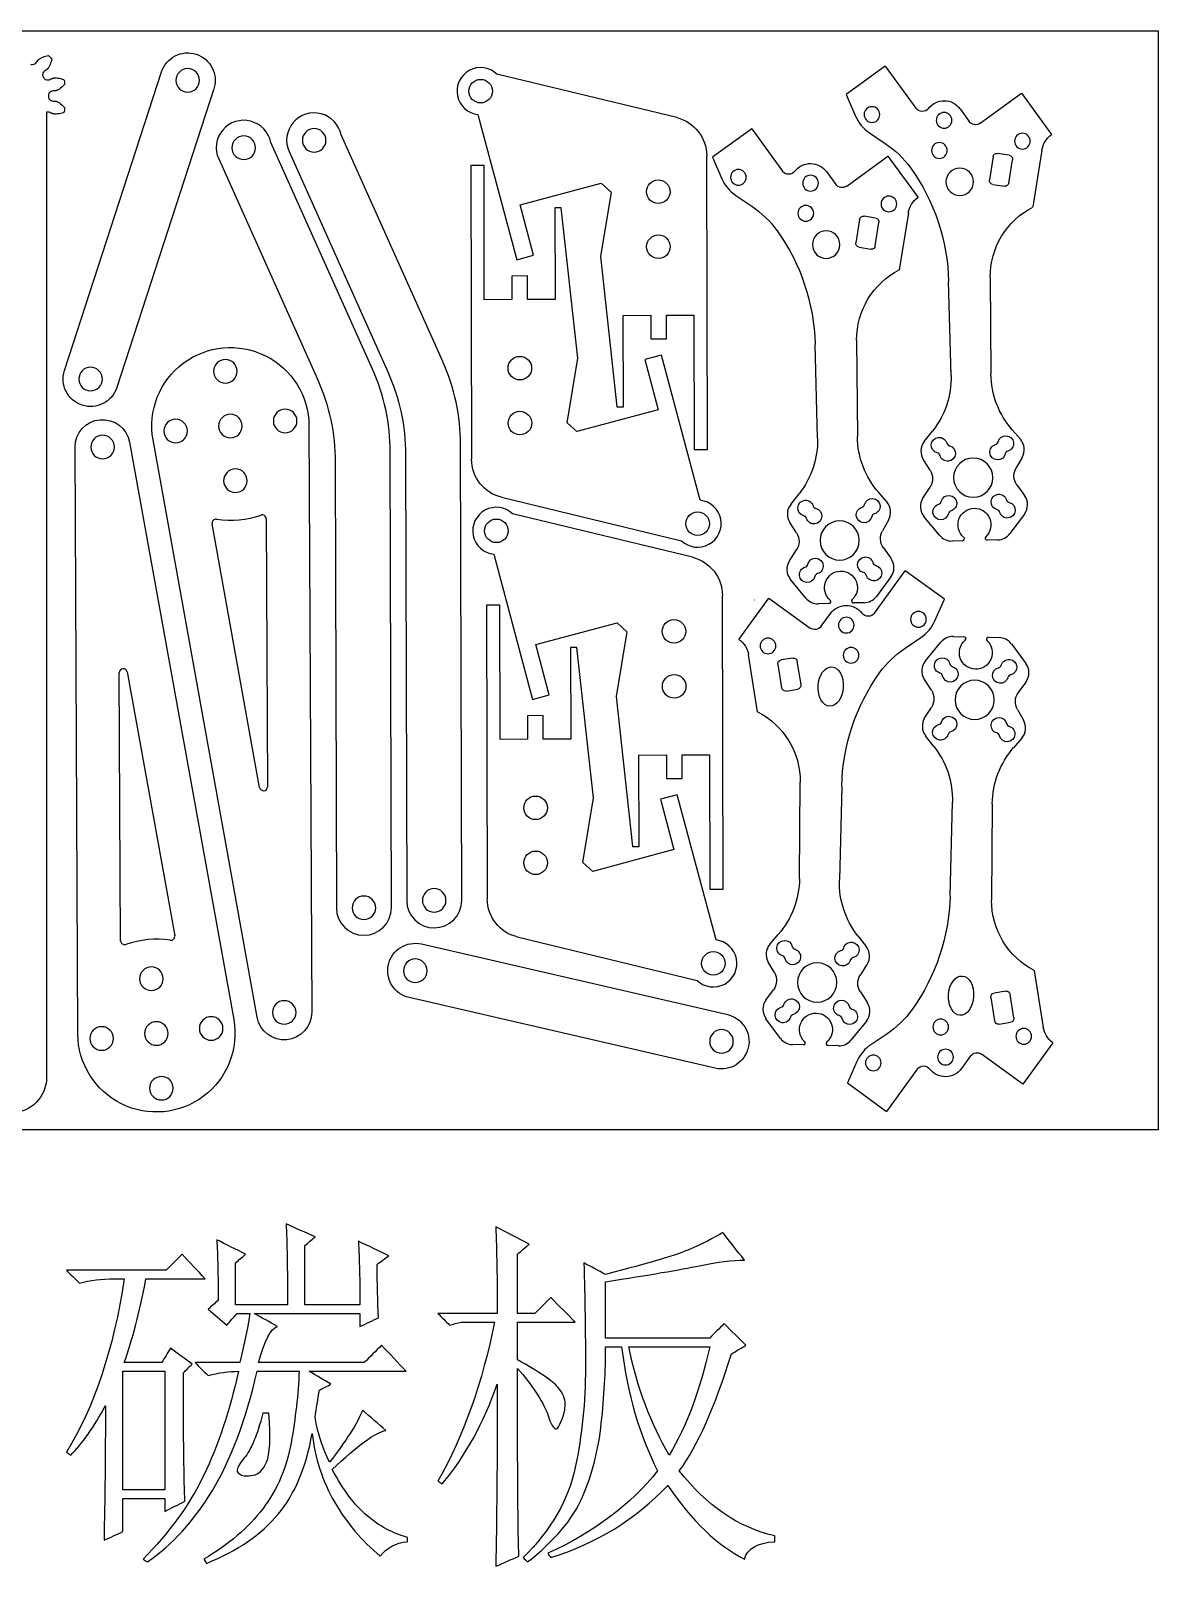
# Model space of a CAD drawing. Header units: millimetres. Extents: x -528 to 279, y -109 to 169.
# Drawn here: x 135.4 to 278.9, y -62.9 to 132.6 of the extents above; entities that cross this region are included whole.
import ezdxf

# ---------------------------------------------------------------- set-up
doc = ezdxf.new("R2010")
doc.units = ezdxf.units.MM
doc.layers.add('1', color=7, linetype='CONTINUOUS', true_color=0xffffff)

msp = doc.modelspace()

# ---------------------------------------------------------------- linework, layer by layer
at = {"layer": '1', "color": 3, "linetype": 'Continuous'}
for p, q in [((28.88, 132.65), (278.88, 132.65)), ((278.88, 132.65), (278.88, -7.35)), ((139.65, 89.36), (152.01, 127.4)), ((244.13, 128.15), (239.14, 124.52)), ((244.13, 128.15), (248.04, 122.77)), ((158.67, 125.24), (146.31, 87.2)), ((217.59, 121.58), (194.69, 127.12)), ((239.14, 124.52), (240.35, 121.77)), ((256.22, 120.86), (261.48, 124.68)), ((261.48, 124.68), (265.3, 119.42)), ((137.38, 122.28), (137.38, -0.67)), ((192.29, 121.97), (197.24, 103.48)), ((253.65, 122.7), (254.82, 121.08)), ((187.81, 90.5), (174.87, 119.37)), ((227.13, 120.15), (222.14, 116.52)), ((227.13, 120.15), (231.04, 114.77)), ((242.13, 119.65), (244.14, 118.29)), ((265.3, 119.42), (265.27, 119.4)), ((178.86, 89.56), (165.92, 118.43)), ((264.07, 117.44), (262.92, 110.2)), ((159.29, 116.31), (171.86, 88.27)), ((168.24, 117.25), (180.81, 89.21)), ((191.39, 115.5), (191.47, 78.08)), ((193.06, 115.5), (191.39, 115.5)), ((193.1, 98.39), (193.06, 115.5)), ((221.49, 79.31), (221.41, 116.73)), ((222.14, 116.52), (223.35, 113.77)), ((239.22, 112.86), (244.48, 116.68)), ((244.48, 116.68), (248.3, 111.42)), ((257.86, 116.61), (257.39, 113.64)), ((259.91, 116.79), (258.43, 117.02)), ((259.86, 113.25), (260.33, 116.22)), ((236.65, 114.7), (237.82, 113.08)), ((197.65, 110.46), (207.99, 113.23)), ((209.23, 112.1), (207.88, 103.87)), ((209.23, 112.1), (207.99, 113.23)), ((225.13, 111.65), (227.14, 110.29)), ((257.81, 113.07), (259.29, 112.84)), ((199.37, 104.05), (197.65, 110.46)), ((202.89, 110.08), (202.07, 110.08)), ((202.07, 110.08), (202.1, 98.41)), ((204.99, 90.93), (202.89, 110.08)), ((248.3, 111.42), (248.27, 111.4)), ((240.86, 108.61), (240.39, 105.64)), ((242.91, 108.79), (241.43, 109.02)), ((242.86, 105.25), (243.33, 108.22)), ((247.07, 109.44), (245.92, 102.2)), ((197.24, 103.48), (199.37, 104.05)), ((207.88, 103.87), (209.98, 84.73)), ((240.81, 105.07), (242.29, 104.84)), ((198.59, 101.41), (196.59, 101.4)), ((196.59, 101.4), (196.6, 98.4)), ((198.6, 98.41), (198.59, 101.41)), ((252.51, 88.74), (252.2, 100.72)), ((257.49, 101.23), (257.59, 88.96)), ((196.6, 98.4), (193.1, 98.39)), ((202.1, 98.41), (198.6, 98.41)), ((210.78, 96.39), (214.28, 96.4)), ((210.8, 84.73), (210.78, 96.39)), ((214.28, 96.4), (214.28, 93.4)), ((216.28, 96.4), (219.78, 96.41)), ((216.28, 93.4), (216.28, 96.4)), ((219.78, 96.41), (219.81, 79.3)), ((214.28, 93.4), (216.28, 93.4)), ((235.51, 80.74), (235.2, 92.72)), ((240.49, 93.23), (240.59, 80.96)), ((203.64, 82.7), (204.99, 90.93)), ((215.63, 91.33), (213.51, 90.76)), ((213.51, 90.76), (215.23, 84.35)), ((220.59, 72.84), (215.63, 91.33)), ((215.23, 84.35), (204.89, 81.58)), ((209.98, 84.73), (210.8, 84.73)), ((170.78, 82.35), (171.13, 7.63)), ((203.64, 82.7), (204.89, 81.58)), ((147.95, 80.24), (161.2, 6.7)), ((164.19, 6.99), (150.94, 80.53)), ((249.1, 80.31), (250.16, 81.66)), ((260.29, 81.82), (261.33, 80.62)), ((141.36, 4.88), (141.01, 79.6)), ((181.27, 20.95), (181.13, 78.99)), ((183.08, 78.64), (183.22, 21.87)), ((190.22, 21.89), (190.08, 79.93)), ((219.81, 79.3), (221.49, 79.31)), ((261.55, 78.31), (260.78, 76.96)), ((174.13, 77.7), (174.27, 20.93)), ((249.83, 76.69), (248.99, 77.99)), ((248.93, 73.13), (249.83, 74.51)), ((260.89, 74.79), (261.86, 73.46)), ((195.29, 73.23), (218.18, 67.68)), ((232.1, 72.31), (233.16, 73.66)), ((243.29, 73.82), (244.33, 72.62)), ((165.33, 70.48), (165.49, 36.34)), ((219.59, 65.58), (196.69, 71.12)), ((251.03, 68.38), (249.06, 70.77)), ((261.85, 71.09), (260, 68.6)), ((164.5, 36.25), (158.45, 69.85)), ((232.83, 68.69), (231.99, 69.99)), ((244.55, 70.31), (243.78, 68.96)), ((231.93, 65.13), (232.83, 66.51)), ((243.89, 66.79), (244.86, 65.46)), ((253.97, 67.68), (252.63, 67.65)), ((258.44, 67.79), (257.1, 67.76)), ((194.29, 65.97), (199.24, 47.48)), ((234.03, 60.38), (232.06, 62.77)), ((242.76, 58.48), (246.67, 63.86)), ((244.85, 63.09), (243, 60.6)), ((251.66, 60.23), (246.67, 63.86)), ((223.49, 23.31), (223.41, 60.73)), ((195.06, 59.5), (193.39, 59.5)), ((193.39, 59.5), (193.47, 22.08)), ((195.1, 42.39), (195.06, 59.5)), ((225.5, 55.13), (229.32, 60.39)), ((227.53, 60.11), (227.5, 60.13)), ((229.32, 60.39), (234.58, 56.57)), ((236.97, 59.68), (235.63, 59.65)), ((241.44, 59.79), (240.1, 59.76)), ((250.45, 57.49), (251.66, 60.23)), ((199.65, 54.46), (209.99, 57.23)), ((211.23, 56.1), (209.99, 57.23)), ((235.97, 56.79), (237.15, 58.41)), ((211.23, 56.1), (209.88, 47.87)), ((246.65, 54), (248.67, 55.36)), ((249.24, 52.38), (251.21, 54.77)), ((252.8, 55.5), (254.14, 55.47)), ((257.28, 55.39), (258.62, 55.36)), ((201.37, 48.05), (199.65, 54.46)), ((204.07, 54.08), (204.1, 42.41)), ((204.89, 54.08), (204.07, 54.08)), ((206.99, 34.93), (204.89, 54.08)), ((227.88, 45.91), (226.73, 53.15)), ((260.18, 54.55), (262.02, 52.06)), ((146.8, 16.75), (146.64, 50.89)), ((147.63, 50.98), (153.69, 17.38)), ((230.47, 51.93), (230.94, 48.96)), ((232.36, 52.73), (230.88, 52.5)), ((233.41, 49.36), (232.94, 52.32)), ((250.01, 48.64), (249.11, 50.02)), ((262.03, 49.69), (261.07, 48.36)), ((199.24, 47.48), (201.37, 48.05)), ((209.88, 47.87), (211.98, 28.73)), ((231.51, 48.55), (232.99, 48.78)), ((200.59, 45.41), (198.59, 45.4)), ((198.59, 45.4), (198.6, 42.4)), ((200.6, 42.41), (200.59, 45.41)), ((249.17, 45.16), (250.01, 46.46)), ((260.95, 46.19), (261.73, 44.84)), ((198.6, 42.4), (195.1, 42.39)), ((204.1, 42.41), (200.6, 42.41)), ((250.33, 41.49), (249.27, 42.84)), ((261.51, 42.53), (260.47, 41.33)), ((212.78, 40.39), (216.28, 40.4)), ((212.8, 28.73), (212.78, 40.39)), ((216.28, 40.4), (216.28, 37.4)), ((218.28, 40.4), (221.78, 40.41)), ((218.28, 37.4), (218.28, 40.4)), ((221.78, 40.41), (221.81, 23.3)), ((216.28, 37.4), (218.28, 37.4)), ((217.63, 35.33), (215.51, 34.76)), ((222.59, 16.84), (217.63, 35.33)), ((233.21, 24.67), (233.31, 36.94)), ((238.59, 36.43), (238.29, 24.45)), ((205.64, 26.7), (206.99, 34.93)), ((215.51, 34.76), (217.23, 28.35)), ((252.38, 22.43), (252.68, 34.41)), ((257.76, 34.19), (257.67, 21.92)), ((217.23, 28.35), (206.89, 25.58)), ((211.98, 28.73), (212.8, 28.73)), ((205.64, 26.7), (206.89, 25.58)), ((221.81, 23.3), (223.49, 23.31)), ((185.1, 16.33), (224.08, 7.33)), ((197.29, 17.23), (220.18, 11.68)), ((229.47, 16.33), (230.51, 17.53)), ((240.64, 17.37), (241.7, 16.03)), ((230.02, 12.68), (229.24, 14.02)), ((241.8, 13.7), (240.96, 12.4)), ((263.1, 12.95), (264.24, 5.71)), ((228.94, 9.17), (229.9, 10.5)), ((240.97, 10.22), (241.86, 8.85)), ((259.46, 10.31), (257.98, 10.08)), ((260.5, 6.93), (260.04, 9.9)), ((222.5, 0.51), (183.53, 9.51)), ((257.57, 9.51), (258.04, 6.54)), ((230.8, 4.31), (228.95, 6.8)), ((241.73, 6.48), (239.76, 4.09)), ((258.61, 6.13), (260.09, 6.36)), ((244.32, 4.86), (242.3, 3.5)), ((233.69, 3.47), (232.35, 3.51)), ((238.17, 3.36), (236.83, 3.39)), ((255, 2.07), (253.82, 0.45)), ((261.65, -1.53), (256.4, 2.29)), ((265.47, 3.73), (261.65, -1.53)), ((265.44, 3.75), (265.47, 3.73)), ((240.52, 1.38), (239.31, -1.37)), ((248.21, 0.38), (244.3, -4.99)), ((239.31, -1.37), (244.3, -4.99)), ((278.88, -7.35), (28.88, -7.35))]:
    msp.add_line(p, q, dxfattribs=at)
at = {"layer": '1', "color": 3, "linetype": 'Continuous', "extrusion": (0, 0, -1)}
for centre, radius in [((-155.34, 126.32), 1.5), ((-242.44, 121.97), 1), ((-251.62, 121.23), 1), ((-171.44, 118.68), 1.5), ((-261.59, 118.58), 1), ((-162.48, 117.74), 1.5), ((-251.02, 117.39), 1), ((-225.44, 113.97), 1), ((-234.62, 113.23), 1), ((-253.61, 113.4), 1.75), ((-244.59, 110.58), 1), ((-234.02, 109.39), 1), ((-236.61, 105.4), 1.75), ((-160.14, 89.27), 1.5), ((-142.98, 88.28), 1.5), ((-167.75, 82.94), 1.5), ((-153.81, 81.66), 1.5), ((-160.78, 82.3), 1.5), ((-144.51, 79.62), 1.5), ((-161.42, 75.33), 1.5), ((-255.33, 75.72), 2.5), ((-238.33, 67.72), 2.5), ((-248.36, 57.68), 1), ((-239.17, 56.94), 1), ((-229.21, 54.29), 1), ((-239.78, 53.1), 1), ((-255.51, 47.43), 2.5), ((-177.77, 20.94), 1.5), ((-186.72, 21.88), 1.5), ((-184.31, 12.92), 1.5), ((-235.46, 11.43), 2.5), ((-150.72, 11.9), 1.5), ((-167.63, 7.61), 1.5), ((-151.36, 4.93), 1.5), ((-158.33, 5.57), 1.5), ((-251.19, 5.76), 1), ((-144.39, 4.29), 1.5), ((-223.29, 3.92), 1.5), ((-261.76, 4.57), 1), ((-242.61, 1.18), 1), ((-251.8, 1.92), 1), ((-152, -2.04), 1.5)]:
    msp.add_circle(centre, radius, dxfattribs=at)
at = {"layer": '1', "color": 3, "linetype": 'Continuous'}
for centre in [(192.63, 124.95), (215.24, 112.14), (215.26, 105.14), (197.62, 89.67), (197.63, 82.67), (194.63, 68.95), (220.25, 69.86), (217.24, 56.14), (217.26, 49.14), (199.62, 33.67), (199.63, 26.67), (222.25, 13.86)]:
    msp.add_circle(centre, 1.5, dxfattribs=at)
at = {"layer": '1', "color": 3, "linetype": 'Continuous', "extrusion": (0, 0, -1)}
for centre, radius, start, end in [((-155.34, 126.32), 3.5, 18, 198), ((-132.88, 124.33), 4.75, 148.534, 151.466), ((-132.88, 124.33), 4.75, 178.534, 181.466), ((-251.62, 121.23), 2.5, 37.3985, 144), ((-216.41, 116.72), 5, 103.6148, 179.8775), ((-248.84, 123.36), 1, 217.3985, 324), ((-255.63, 121.67), 1, 234, 324), ((-267.03, 116.97), 3, 9, 54), ((-236.87, 107.51), 13, 124, 144), ((-234.62, 113.23), 2.5, 37.3985, 144), ((-258.35, 116.53), 0.5, 9, 99), ((-259.84, 116.29), 0.5, 99, 189), ((-231.84, 115.36), 1, 217.3985, 324), ((-226.21, 100.07), 26, 144.5388, 178.5581), ((-257.88, 113.57), 0.5, 279, 9), ((-238.63, 113.67), 1, 234, 324), ((-259.37, 113.33), 0.5, 189, 279), ((-219.87, 99.51), 13, 124, 144), ((-250.03, 108.97), 3, 9, 54), ((-267.49, 101.3), 10, 359.5581, 62.7947), ((-241.35, 108.53), 0.5, 9, 99), ((-242.84, 108.29), 0.5, 99, 189), ((-209.21, 92.07), 26, 144.5388, 178.5581), ((-240.88, 105.57), 0.5, 279, 9), ((-242.37, 105.33), 0.5, 189, 279), ((-250.49, 93.3), 10, 359.5581, 62.7947), ((-160.78, 82.3), 10, 349.7853, 179.7291), ((-142.98, 88.28), 3.5, 198, 18), ((-148.13, 77.63), 26, 155.8591, 179.8591), ((-157.08, 78.57), 26, 155.8591, 179.8591), ((-241.51, 88.46), 11, 178.5581, 218.1681), ((-268.59, 89.04), 11, 318.9481, 359.5581), ((-144.51, 79.62), 3.5, 359.7291, 169.7853), ((-224.51, 80.46), 11, 178.5581, 218.1681), ((-251.59, 81.04), 11, 318.9481, 359.5581), ((-250.99, 79.85), 1, 283.5581, 163.5581), ((-259.47, 80.07), 1, 13.5581, 253.5581), ((-252.07, 78.82), 1, 103.5581, 343.5581), ((-258.44, 78.98), 1, 193.5581, 73.5581), ((-196.47, 78.09), 5, 283.6148, 359.8775), ((-248.16, 75.6), 2, 147.1162, 213.1162), ((-262.51, 75.96), 2, 324, 30), ((-233.99, 71.85), 1, 283.5581, 163.5581), ((-242.47, 72.07), 1, 13.5581, 253.5581), ((-252.23, 72.46), 1, 13.5581, 253.5581), ((-258.6, 72.62), 1, 283.5581, 163.5581), ((-259.68, 71.58), 1, 103.5581, 343.5581), ((-235.07, 70.82), 1, 103.5581, 343.5581), ((-241.44, 70.98), 1, 193.5581, 73.5581), ((-251.2, 71.37), 1, 193.5581, 73.5581), ((-255.49, 69.72), 2.1, 310.4264, 226.6898), ((-231.16, 67.6), 2, 147.1162, 213.1162), ((-245.51, 67.96), 2, 324, 30), ((-218.41, 60.72), 5, 103.6148, 179.8775), ((-235.23, 64.46), 1, 13.5581, 253.5581), ((-241.6, 64.62), 1, 283.5581, 163.5581), ((-242.68, 63.58), 1, 103.5581, 343.5581), ((-234.2, 63.37), 1, 193.5581, 73.5581), ((-238.49, 61.72), 2.1, 310.4264, 226.6898), ((-239.17, 56.94), 2.5, 36, 142.6015), ((-235.16, 57.38), 1, 216, 306), ((-241.95, 59.07), 1, 216, 322.6015), ((-223.77, 52.68), 3, 126, 171), ((-255.66, 53.43), 2.1, 133.3102, 49.5736), ((-253.92, 43.22), 13, 36, 56), ((-251.38, 51.78), 1, 286.4419, 166.4419), ((-230.96, 52.01), 0.5, 351, 81), ((-232.44, 52.24), 0.5, 81, 171), ((-264.58, 35.78), 26, 1.4419, 35.4612), ((-252.41, 50.69), 1, 106.4419, 346.4419), ((-258.77, 50.53), 1, 196.4419, 76.4419), ((-259.86, 51.57), 1, 16.4419, 256.4419), ((-231.43, 49.04), 0.5, 261, 351), ((-232.91, 49.28), 0.5, 171, 261), ((-248.33, 47.55), 2, 146.8838, 212.8838), ((-262.69, 47.19), 2, 330, 36), ((-223.31, 37.01), 10, 117.2053, 180.4419), ((-252.25, 44.33), 1, 16.4419, 256.4419), ((-258.61, 44.17), 1, 286.4419, 166.4419), ((-251.16, 43.3), 1, 196.4419, 76.4419), ((-259.64, 43.08), 1, 106.4419, 346.4419), ((-241.68, 34.69), 11, 141.8319, 181.4419), ((-268.76, 34.11), 11, 0.4419, 41.0519), ((-222.21, 24.75), 11, 180.4419, 221.0519), ((-249.29, 24.17), 11, 321.8319, 1.4419), ((-198.47, 22.09), 5, 283.6148, 359.8775), ((-226.39, 23.08), 26, 181.4419, 215.4612), ((-267.67, 21.85), 10, 297.2053, 0.4419), ((-184.31, 12.92), 3.5, 283, 103), ((-231.33, 15.78), 1, 286.4419, 166.4419), ((-232.36, 14.69), 1, 106.4419, 346.4419), ((-239.81, 15.56), 1, 16.4419, 256.4419), ((-238.72, 14.53), 1, 196.4419, 76.4419), ((-228.29, 11.68), 2, 150, 216), ((-242.64, 11.31), 2, 326.8838, 32.8838), ((-258.06, 9.58), 0.5, 351, 81), ((-259.54, 9.82), 0.5, 81, 171), ((-231.11, 7.3), 1, 196.4419, 76.4419), ((-232.2, 8.33), 1, 16.4419, 256.4419), ((-238.56, 8.17), 1, 286.4419, 166.4419), ((-239.6, 7.08), 1, 106.4419, 346.4419), ((-237.05, 15.64), 13, 216, 236), ((-151.36, 4.93), 10, 169.7853, 359.7291), ((-167.63, 7.61), 3.5, 179.7291, 349.7853), ((-223.29, 3.92), 3.5, 103, 283), ((-235.31, 5.43), 2.1, 313.3102, 229.5736), ((-258.53, 6.62), 0.5, 261, 351), ((-260.01, 6.86), 0.5, 171, 261), ((-267.21, 6.18), 3, 306, 351), ((-255.81, 1.48), 1, 36, 126), ((-249.02, -0.21), 1, 36, 142.6015), ((-251.8, 1.92), 2.5, 216, 322.6015), ((-132.88, -0.67), 4.5, 180, 0)]:
    msp.add_arc(centre, radius, start, end, dxfattribs=at)
at = {"layer": '1', "color": 3, "linetype": 'Continuous'}
for centre, radius, start, end in [((192.63, 124.95), 3, 46.4587, 263.4898), ((171.44, 118.68), 3.5, 11.3069, 204.1409), ((244.92, 123.79), 5, 203.7885, 236), ((162.48, 117.74), 3.5, 11.3069, 204.1409), ((227.92, 115.79), 5, 203.7885, 236), ((164.08, 79.86), 26, 0.1409, 24.1409), ((155.13, 78.92), 26, 0.1409, 24.1409), ((250.67, 79.08), 2, 141.8319, 212.8838), ((258.01, 80.42), 0.5, 286.4419, 346.4419), ((259.82, 79.31), 2, 330, 41.0519), ((250.63, 78.4), 0.5, 16.4419, 76.4419), ((252.43, 80.28), 0.5, 196.4419, 256.4419), ((259.89, 78.63), 0.5, 106.4419, 166.4419), ((220.25, 69.86), 3, 226.4587, 83.4898), ((242.82, 71.31), 2, 330, 41.0519), ((250.61, 72.04), 2, 146.8838, 219.4406), ((250.78, 72.81), 0.5, 286.4419, 346.4419), ((260.03, 73.04), 0.5, 196.4419, 256.4419), ((260.24, 72.28), 2, 323.4431, 36), ((158.94, 69.93), 0.5, 81.5518, 190.2147), ((160.78, 82.3), 12, 261.5518, 288.9339), ((164.83, 70.48), 0.5, 0.2709, 108.9339), ((194.63, 68.95), 3, 46.4587, 263.4898), ((233.67, 71.08), 2, 141.8319, 212.8838), ((233.63, 70.4), 0.5, 16.4419, 76.4419), ((235.43, 72.28), 0.5, 196.4419, 256.4419), ((241.01, 72.42), 0.5, 286.4419, 346.4419), ((242.89, 70.63), 0.5, 106.4419, 166.4419), ((252.66, 71.02), 0.5, 106.4419, 166.4419), ((258.24, 71.16), 0.5, 16.4419, 76.4419), ((258.39, 69.79), 2, 271.4419, 323.4431), ((252.58, 69.65), 2, 219.4406, 271.4419), ((253.96, 67.93), 0.25, 271.4419, 49.5736), ((257.1, 68.01), 0.25, 133.3102, 271.4419), ((233.61, 64.04), 2, 146.8838, 219.4406), ((233.78, 64.81), 0.5, 286.4419, 346.4419), ((243.03, 65.04), 0.5, 196.4419, 256.4419), ((243.24, 64.28), 2, 323.4431, 36), ((235.66, 63.02), 0.5, 106.4419, 166.4419), ((241.24, 63.16), 0.5, 16.4419, 76.4419), ((235.58, 61.65), 2, 219.4406, 271.4419), ((236.96, 59.93), 0.25, 271.4419, 49.5736), ((240.1, 60.01), 0.25, 133.3102, 271.4419), ((241.39, 61.79), 2, 271.4419, 323.4431), ((245.87, 59.5), 5, 304, 336.2115), ((252.75, 53.5), 2, 88.5581, 140.5594), ((254.14, 55.22), 0.25, 310.4264, 88.5581), ((257.27, 55.14), 0.25, 88.5581, 226.6898), ((258.57, 53.36), 2, 36.5569, 88.5581), ((147.14, 50.89), 0.5, 10.2147, 180.2709), ((250.78, 51.11), 2, 140.5594, 213.1162), ((252.83, 52.13), 0.5, 193.5581, 253.5581), ((258.42, 51.99), 0.5, 283.5581, 343.5581), ((260.42, 50.87), 2, 324, 36.5569), ((250.95, 50.34), 0.5, 13.5581, 73.5581), ((260.21, 50.11), 0.5, 103.5581, 163.5581), ((250.85, 44.07), 2, 147.1162, 218.1681), ((250.81, 44.75), 0.5, 283.5581, 343.5581), ((252.6, 42.87), 0.5, 103.5581, 163.5581), ((258.19, 42.73), 0.5, 13.5581, 73.5581), ((260.07, 44.52), 0.5, 193.5581, 253.5581), ((260, 43.84), 2, 318.9481, 30), ((164.99, 36.34), 0.5, 190.2147, 0.2709), ((186.72, 21.88), 3.5, 180.1409, 0.1409), ((177.77, 20.94), 3.5, 180.1409, 0.1409), ((147.3, 16.75), 0.5, 180.2709, 288.9339), ((151.36, 4.93), 12, 81.5518, 108.9339), ((153.19, 17.3), 0.5, 261.5518, 10.2147), ((222.25, 13.86), 3, 226.4587, 83.4898), ((230.97, 15.02), 2, 138.9481, 210), ((232.79, 16.13), 0.5, 193.5581, 253.5581), ((238.37, 15.99), 0.5, 283.5581, 343.5581), ((240.13, 14.79), 2, 327.1162, 38.1681), ((230.9, 14.34), 0.5, 13.5581, 73.5581), ((240.16, 14.11), 0.5, 103.5581, 163.5581), ((230.56, 8), 2, 144, 216.5569), ((230.76, 8.75), 0.5, 283.5581, 343.5581), ((240.02, 8.52), 0.5, 193.5581, 253.5581), ((240.19, 7.75), 2, 320.5594, 33.1162), ((232.55, 6.87), 0.5, 103.5581, 163.5581), ((238.14, 6.73), 0.5, 13.5581, 73.5581), ((232.4, 5.51), 2, 216.5569, 268.5581), ((238.22, 5.36), 2, 268.5581, 320.5594), ((233.7, 3.72), 0.25, 268.5581, 46.6898), ((236.84, 3.64), 0.25, 130.4264, 268.5581), ((245.1, -0.64), 5, 124, 156.2115)]:
    msp.add_arc(centre, radius, start, end, dxfattribs=at)
at = {"layer": '1', "color": 5, "linetype": 'Continuous'}
for centre, major_axis in [((237.19, 49.11), (0.15, 2.5)), ((253.78, 9.75), (-0.15, -2.5))]:
    msp.add_ellipse(centre, major_axis=major_axis, ratio=0.64, dxfattribs=at)
at = {"layer": '1', "color": 6, "linetype": 'Continuous'}
for points, knots in [([(136.26, 128.87), (136.26, 128.87), (136.27, 128.88), (136.3, 128.91), (136.34, 128.95), (136.42, 129.02), (136.6, 129.14), (137, 129.34), (137.36, 129.45), (137.61, 129.5)], [0, 0, 0, 0, 0.015625, 0.03125, 0.0625, 0.125, 0.25, 0.5, 1, 1, 1, 1]), ([(135.36, 128.38), (135.4, 128.36), (135.49, 128.33), (135.69, 128.32), (135.91, 128.42), (136.11, 128.62), (136.21, 128.78), (136.26, 128.87)], [0, 0, 0, 0, 0.125, 0.25, 0.5, 0.75, 1, 1, 1, 1]), ([(137.42, 127.71), (137.33, 127.66), (137.17, 127.56), (136.97, 127.36), (136.87, 127.13), (136.88, 126.94), (136.91, 126.85), (136.94, 126.81)], [0, 0, 0, 0, 0.25, 0.5, 0.75, 0.875, 1, 1, 1, 1]), ([(138.05, 129.06), (138, 128.81), (137.89, 128.45), (137.69, 128.05), (137.57, 127.87), (137.5, 127.78), (137.46, 127.74), (137.44, 127.72), (137.42, 127.71), (137.42, 127.71)], [0, 0, 0, 0, 0.5, 0.75, 0.875, 0.9375, 0.96875, 0.984375, 1, 1, 1, 1]), ([(137.06, 126.6), (137.08, 126.56), (137.14, 126.49), (137.3, 126.39), (137.55, 126.36), (137.82, 126.44), (137.99, 126.52), (138.07, 126.57)], [0, 0, 0, 0, 0.125, 0.25, 0.5, 0.75, 1, 1, 1, 1]), ([(138.07, 126.57), (138.08, 126.58), (138.09, 126.58), (138.13, 126.59), (138.18, 126.6), (138.29, 126.62), (138.51, 126.64), (138.95, 126.61), (139.32, 126.52), (139.56, 126.44)], [0, 0, 0, 0, 0.015625, 0.03125, 0.0625, 0.125, 0.25, 0.5, 1, 1, 1, 1]), ([(139.72, 125.84), (139.55, 125.65), (139.28, 125.39), (138.91, 125.15), (138.71, 125.05), (138.6, 125.02), (138.55, 125), (138.52, 124.99), (138.5, 124.99), (138.5, 124.99)], [0, 0, 0, 0, 0.5, 0.75, 0.875, 0.9375, 0.96875, 0.984375, 1, 1, 1, 1]), ([(138.5, 124.99), (138.4, 124.99), (138.21, 124.98), (137.94, 124.91), (137.74, 124.77), (137.65, 124.6), (137.63, 124.5), (137.63, 124.45)], [0, 0, 0, 0, 0.25, 0.5, 0.75, 0.875, 1, 1, 1, 1]), ([(137.63, 124.21), (137.63, 124.16), (137.65, 124.07), (137.74, 123.9), (137.94, 123.76), (138.21, 123.68), (138.4, 123.68), (138.5, 123.68)], [0, 0, 0, 0, 0.125, 0.25, 0.5, 0.75, 1, 1, 1, 1]), ([(138.5, 123.68), (138.5, 123.68), (138.52, 123.67), (138.55, 123.67), (138.6, 123.65), (138.71, 123.61), (138.91, 123.52), (139.28, 123.28), (139.55, 123.01), (139.72, 122.82)], [0, 0, 0, 0, 0.015625, 0.03125, 0.0625, 0.125, 0.25, 0.5, 1, 1, 1, 1]), ([(138.07, 122.09), (137.99, 122.14), (137.82, 122.23), (137.59, 122.29), (137.44, 122.29), (137.38, 122.28)], [0, 0, 0, 0, 0.389952, 0.779904, 1, 1, 1, 1]), ([(139.56, 122.22), (139.32, 122.14), (138.95, 122.05), (138.51, 122.03), (138.29, 122.05), (138.18, 122.07), (138.13, 122.08), (138.09, 122.09), (138.08, 122.09), (138.07, 122.09)], [0, 0, 0, 0, 0.5, 0.75, 0.875, 0.9375, 0.96875, 0.984375, 1, 1, 1, 1]), ([(161.43, -29.63), (163.64, -29.63), (165.85, -29.63), (168.05, -29.63), (168.05, -24.97), (167.99, -21.53), (167.87, -19.32), (169.1, -19.87), (170.32, -20.42), (171.55, -20.97), (171.12, -21.34), (170.69, -21.71), (170.26, -22.08), (170.26, -24.59), (170.26, -27.11), (170.26, -29.63), (172.59, -29.63), (174.92, -29.63), (177.26, -29.63), (177.26, -26.56), (177.2, -23.86), (177.07, -21.53), (178.35, -22.14), (179.64, -22.76), (180.93, -23.37), (180.44, -23.74), (179.95, -24.11), (179.46, -24.48), (179.46, -26.93), (179.52, -29.19), (179.65, -31.28), (178.85, -31.65), (178.05, -32.02), (177.26, -32.39), (177.26, -31.83), (177.26, -31.28), (177.26, -30.73), (172.78, -30.73), (168.3, -30.73), (163.82, -30.73), (164.8, -31.28), (165.78, -31.83), (166.77, -32.39), (165.91, -32.63), (165.11, -34.16), (164.37, -36.98), (168.85, -36.98), (173.33, -36.98), (177.81, -36.98), (178.54, -36.25), (179.28, -35.51), (180.02, -34.78), (181.06, -35.88), (182.1, -36.98), (183.14, -38.09), (179.03, -38.09), (174.92, -38.09), (170.81, -38.09), (171.73, -38.64), (172.65, -39.19), (173.57, -39.74), (173.08, -39.99), (172.59, -40.24), (172.1, -40.49), (171.91, -41.65), (171.73, -42.81), (171.55, -43.98), (171.92, -46.07), (172.53, -47.96), (173.39, -49.68), (175.48, -46.98), (176.89, -44.77), (177.62, -43.06), (178.6, -43.92), (179.59, -44.77), (180.57, -45.63), (179.21, -45.88), (176.95, -47.53), (173.75, -50.6), (175.11, -53.17), (176.58, -55.14), (179.77, -57.84), (181.48, -58.76), (183.33, -59.25), (183.33, -59.43), (183.33, -59.61), (183.33, -59.8), (181.85, -59.93), (180.69, -60.54), (179.83, -61.64), (177.5, -59.68), (175.57, -57.38), (174.03, -54.74), (172.5, -52.1), (171.55, -49.19), (171.18, -46), (170.44, -50.29), (169, -53.73), (166.85, -56.3), (164.72, -58.88), (161.68, -60.96), (157.75, -62.56), (157.63, -62.37), (157.51, -62.19), (157.38, -62.01), (160.57, -60.17), (163.08, -58.02), (164.93, -55.57), (166.77, -53.11), (167.96, -50.33), (169.06, -44.07), (169.41, -41.04), (169.53, -38.09), (167.75, -38.09), (165.97, -38.09), (164.19, -38.09), (162.72, -44.35), (160.82, -49.4), (156.16, -57.13), (153.4, -60.17), (150.21, -62.38), (150.02, -62.25), (149.84, -62.13), (149.66, -62.01), (152.97, -58.69), (155.55, -55.14), (159.22, -47.53), (160.7, -43.12), (161.8, -38.09), (160.57, -38.09), (159.28, -38.28), (157.94, -38.64), (157.38, -38.09), (156.83, -37.54), (156.28, -36.98), (158.18, -36.98), (160.08, -36.98), (161.98, -36.98), (162.47, -35.03), (162.9, -32.94), (163.27, -30.73), (162.72, -30.73), (162.17, -30.73), (161.62, -30.73), (161.19, -31.22), (160.76, -31.71), (160.32, -32.21), (159.53, -31.53), (158.73, -30.85), (157.94, -30.18), (158.36, -29.81), (158.79, -29.44), (159.22, -29.07), (159.22, -25.88), (159.16, -23.31), (159.04, -21.35), (160.27, -21.96), (161.5, -22.57), (162.72, -23.18), (162.29, -23.55), (161.86, -23.92), (161.43, -24.29), (161.43, -26.07), (161.43, -27.85), (161.43, -29.63)], [0, 0, 0, 0, 0.018636, 0.018636, 0.018636, 0.047641, 0.047641, 0.047641, 0.058979, 0.058979, 0.058979, 0.063745, 0.063745, 0.063745, 0.084978, 0.084978, 0.084978, 0.104657, 0.104657, 0.104657, 0.127451, 0.127451, 0.127451, 0.139499, 0.139499, 0.139499, 0.144663, 0.144663, 0.144663, 0.163817, 0.163817, 0.163817, 0.171222, 0.171222, 0.171222, 0.175881, 0.175881, 0.175881, 0.213686, 0.213686, 0.213686, 0.223204, 0.223204, 0.223204, 0.238225, 0.238225, 0.238225, 0.27603, 0.27603, 0.27603, 0.284815, 0.284815, 0.284815, 0.297621, 0.297621, 0.297621, 0.332296, 0.332296, 0.332296, 0.341352, 0.341352, 0.341352, 0.345996, 0.345996, 0.345996, 0.355946, 0.355946, 0.355946, 0.372864, 0.372864, 0.372864, 0.395023, 0.395023, 0.395023, 0.406046, 0.406046, 0.406046, 0.429992, 0.429992, 0.429992, 0.450809, 0.450809, 0.471747, 0.471747, 0.471747, 0.473315, 0.473315, 0.473315, 0.484899, 0.484899, 0.484899, 0.510614, 0.510614, 0.510614, 0.536918, 0.536918, 0.536918, 0.569028, 0.569028, 0.569028, 0.600699, 0.600699, 0.600699, 0.602587, 0.602587, 0.602587, 0.63094, 0.63094, 0.63094, 0.657044, 0.657044, 0.683078, 0.683078, 0.683078, 0.698238, 0.698238, 0.698238, 0.744462, 0.744462, 0.790687, 0.790687, 0.790687, 0.792602, 0.792602, 0.792602, 0.830716, 0.830716, 0.868831, 0.868831, 0.868831, 0.880075, 0.880075, 0.880075, 0.886802, 0.886802, 0.886802, 0.903177, 0.903177, 0.903177, 0.921519, 0.921519, 0.921519, 0.926251, 0.926251, 0.926251, 0.931886, 0.931886, 0.931886, 0.940885, 0.940885, 0.940885, 0.945752, 0.945752, 0.945752, 0.967958, 0.967958, 0.967958, 0.97978, 0.97978, 0.97978, 0.984665, 0.984665, 0.984665, 1, 1, 1, 1]), ([(201.18, -43.61), (200.45, -41.77), (199.16, -39.8), (197.32, -37.73), (197.32, -51.09), (197.38, -59.06), (197.5, -61.64), (196.52, -62.07), (195.54, -62.5), (194.56, -62.93), (194.68, -57.41), (194.74, -49.68), (194.74, -39.74), (193.02, -44.65), (190.69, -48.89), (187.75, -52.44), (187.57, -52.32), (187.39, -52.19), (187.2, -52.07), (190.51, -46.19), (192.9, -39.44), (194.38, -31.83), (192.97, -31.83), (191.55, -31.83), (190.14, -31.83), (189.65, -31.96), (189.16, -32.08), (188.67, -32.21), (188.18, -31.71), (187.69, -31.22), (187.2, -30.73), (189.71, -30.73), (192.23, -30.73), (194.74, -30.73), (194.74, -26.31), (194.68, -22.63), (194.56, -19.69), (195.97, -20.43), (197.38, -21.16), (198.79, -21.9), (198.3, -22.33), (197.81, -22.75), (197.32, -23.18), (197.32, -25.7), (197.32, -28.21), (197.32, -30.73), (198.05, -30.73), (198.79, -30.73), (199.53, -30.73), (200.2, -30.05), (200.88, -29.38), (201.55, -28.7), (202.59, -29.75), (203.64, -30.79), (204.68, -31.83), (202.22, -31.83), (199.77, -31.83), (197.32, -31.83), (197.32, -33.43), (197.32, -35.03), (197.32, -36.62), (200.14, -38.21), (201.86, -39.38), (203.08, -40.85), (203.39, -41.59), (203.39, -42.93), (203.24, -43.61), (202.93, -44.35), (202.62, -45.08), (202.41, -45.45), (202.29, -45.44), (201.92, -45.45), (201.55, -44.83), (201.18, -43.61)], [0, 0, 0, 0, 0.039751, 0.039751, 0.039751, 0.174203, 0.174203, 0.174203, 0.192245, 0.192245, 0.192245, 0.322573, 0.322573, 0.322573, 0.404463, 0.404463, 0.404463, 0.408201, 0.408201, 0.408201, 0.529406, 0.529406, 0.529406, 0.553211, 0.553211, 0.553211, 0.561759, 0.561759, 0.561759, 0.57345, 0.57345, 0.57345, 0.615824, 0.615824, 0.615824, 0.677894, 0.677894, 0.677894, 0.704741, 0.704741, 0.704741, 0.715737, 0.715737, 0.715737, 0.758159, 0.758159, 0.758159, 0.770571, 0.770571, 0.770571, 0.786684, 0.786684, 0.786684, 0.811539, 0.811539, 0.811539, 0.852894, 0.852894, 0.852894, 0.879802, 0.879802, 0.879802, 0.914896, 0.914896, 0.94999, 0.94999, 0.979304, 0.979304, 0.979304, 0.986894, 0.986894, 0.986894, 1, 1, 1, 1]), ([(226.39, -34.78), (225.77, -35.14), (225.16, -35.51), (224.55, -35.88), (222.46, -42.62), (220.25, -47.59), (217.92, -50.78), (221.36, -55.2), (225.41, -57.96), (230.07, -59.06), (230.07, -59.31), (230.07, -59.55), (230.07, -59.8), (227.86, -59.93), (226.58, -60.66), (226.2, -62.01), (222.77, -60.29), (219.52, -57.17), (216.45, -52.62), (212.4, -56.92), (207.44, -59.99), (201.55, -61.82), (201.43, -61.64), (201.31, -61.46), (201.18, -61.27), (207.07, -58.57), (211.73, -55.08), (215.16, -50.78), (212.84, -46.25), (211.3, -40.97), (210.57, -34.97), (209.89, -34.97), (209.22, -34.97), (208.54, -34.97), (208.54, -38.03), (208.36, -41.28), (207.99, -44.71), (207.63, -48.14), (206.82, -51.28), (204.37, -56.92), (202.04, -59.68), (198.6, -62.38), (198.42, -62.19), (198.24, -62.01), (198.05, -61.82), (201.61, -58.27), (203.82, -54.43), (204.68, -50.33), (205.54, -46.21), (205.97, -41.99), (205.97, -33.27), (205.9, -28.83), (205.78, -24.29), (206.7, -24.78), (207.62, -25.27), (208.54, -25.76), (214.18, -24.29), (217.77, -23.22), (219.3, -22.54), (220.84, -21.86), (222.22, -21.16), (223.44, -20.42), (224.36, -21.59), (225.28, -22.76), (226.2, -23.92), (224.73, -23.92), (222.83, -24.17), (220.5, -24.66), (218.05, -25.15), (214.06, -25.82), (208.54, -26.68), (208.54, -29.08), (208.54, -31.47), (208.54, -33.86), (212.96, -33.86), (217.37, -33.86), (221.79, -33.86), (222.4, -33.25), (223.01, -32.63), (223.63, -32.02), (224.55, -32.94), (225.47, -33.86), (226.39, -34.78)], [0, 0, 0, 0, 0.008804, 0.008804, 0.008804, 0.076072, 0.076072, 0.076072, 0.13766, 0.13766, 0.13766, 0.140671, 0.140671, 0.140671, 0.160277, 0.160277, 0.160277, 0.216479, 0.216479, 0.216479, 0.289213, 0.289213, 0.289213, 0.291945, 0.291945, 0.291945, 0.364401, 0.364401, 0.364401, 0.432417, 0.432417, 0.432417, 0.440742, 0.440742, 0.440742, 0.48086, 0.48086, 0.48086, 0.52079, 0.52079, 0.56072, 0.56072, 0.56072, 0.563898, 0.563898, 0.563898, 0.618701, 0.618701, 0.618701, 0.670747, 0.670747, 0.722793, 0.722793, 0.722793, 0.735492, 0.735492, 0.735492, 0.781112, 0.781112, 0.781112, 0.800004, 0.800004, 0.800004, 0.818098, 0.818098, 0.818098, 0.841464, 0.841464, 0.841464, 0.890707, 0.890707, 0.890707, 0.919828, 0.919828, 0.919828, 0.973592, 0.973592, 0.973592, 0.98416, 0.98416, 0.98416, 1, 1, 1, 1]), ([(155.91, -37.17), (155.54, -37.54), (155.17, -37.91), (154.8, -38.28), (154.8, -46.74), (154.87, -52.2), (154.99, -54.65), (154.13, -55.08), (153.28, -55.5), (152.42, -55.93), (152.42, -55.38), (152.42, -54.83), (152.42, -54.28), (150.64, -54.28), (148.86, -54.28), (147.08, -54.28), (147.08, -55.69), (147.08, -57.1), (147.08, -58.51), (146.28, -58.88), (145.48, -59.25), (144.69, -59.62), (144.81, -54.47), (144.87, -48.77), (144.87, -42.5), (143.4, -45.2), (141.93, -47.29), (140.45, -48.76), (140.27, -48.64), (140.08, -48.52), (139.9, -48.39), (143.46, -42.62), (145.91, -35.27), (147.27, -26.31), (146.83, -26.31), (146.4, -26.31), (144.38, -26.31), (142.91, -26.5), (141.56, -26.87), (141, -26.31), (140.45, -25.76), (139.9, -25.21), (144.13, -25.21), (148.36, -25.21), (152.6, -25.21), (153.27, -24.53), (153.95, -23.86), (154.62, -23.18), (155.6, -24.23), (156.58, -25.27), (157.56, -26.31), (155.05, -26.31), (152.54, -26.31), (150.03, -26.31), (149.16, -30.73), (148.24, -34.28), (147.27, -36.98), (148.86, -36.98), (150.45, -36.98), (152.04, -36.98), (152.41, -36.37), (152.78, -35.76), (153.15, -35.15), (154.07, -35.82), (154.99, -36.5), (155.91, -37.17)], [0, 0, 0, 0, 0.011077, 0.011077, 0.011077, 0.127241, 0.127241, 0.127241, 0.147684, 0.147684, 0.147684, 0.159433, 0.159433, 0.159433, 0.197313, 0.197313, 0.197313, 0.227359, 0.227359, 0.227359, 0.246032, 0.246032, 0.246032, 0.367452, 0.367452, 0.367452, 0.421949, 0.421949, 0.421949, 0.426634, 0.426634, 0.426634, 0.592886, 0.592886, 0.592886, 0.602065, 0.602065, 0.636028, 0.636028, 0.636028, 0.652705, 0.652705, 0.652705, 0.743109, 0.743109, 0.743109, 0.76352, 0.76352, 0.76352, 0.794108, 0.794108, 0.794108, 0.847785, 0.847785, 0.847785, 0.92633, 0.92633, 0.92633, 0.960355, 0.960355, 0.960355, 0.975617, 0.975617, 0.975617, 1, 1, 1, 1]), ([(221.79, -34.97), (218.35, -34.97), (214.92, -34.97), (211.48, -34.97), (212.59, -40.24), (214.31, -44.83), (216.64, -48.76), (218.85, -45.08), (220.56, -40.49), (221.79, -34.97)], [0, 0, 0, 0, 0.258433, 0.258433, 0.258433, 0.629301, 0.629301, 0.629301, 1, 1, 1, 1]), ([(152.42, -38.09), (150.64, -38.09), (148.86, -38.09), (147.08, -38.09), (147.08, -43.12), (147.08, -48.14), (147.08, -53.17), (148.86, -53.17), (150.64, -53.17), (152.42, -53.17), (152.42, -48.14), (152.42, -43.12), (152.42, -38.09)], [0, 0, 0, 0, 0.130701, 0.130701, 0.130701, 0.5, 0.5, 0.5, 0.630701, 0.630701, 0.630701, 1, 1, 1, 1]), ([(164.92, -43.43), (165.17, -43.43), (165.42, -43.43), (165.66, -43.43), (165.91, -46.62), (165.82, -48.7), (164.96, -50.66), (164.38, -51.22), (163.64, -51.34), (162.9, -51.46), (162.38, -51.43), (162.08, -51.24), (161.77, -51.06), (161.62, -50.9), (161.62, -50.41), (161.92, -49.86), (162.53, -49.13), (163.4, -48.14), (164.19, -46.25), (164.92, -43.43)], [0, 0, 0, 0, 0.026361, 0.026361, 0.026361, 0.250304, 0.250304, 0.474248, 0.474248, 0.474248, 0.553281, 0.553281, 0.553281, 0.586416, 0.586416, 0.688189, 0.688189, 0.688189, 1, 1, 1, 1])]:
    msp.add_open_spline(points, degree=3, knots=knots, dxfattribs=at)
for points in [[(137.61, 129.5), (137.76, 129.36), (137.91, 129.21), (138.05, 129.06)], [(139.56, 126.44), (139.62, 126.25), (139.67, 126.05), (139.72, 125.84)], [(139.72, 122.82), (139.67, 122.62), (139.62, 122.42), (139.56, 122.22)]]:
    msp.add_open_spline(points, degree=3, dxfattribs=at)

doc.saveas('drawing.dxf')
